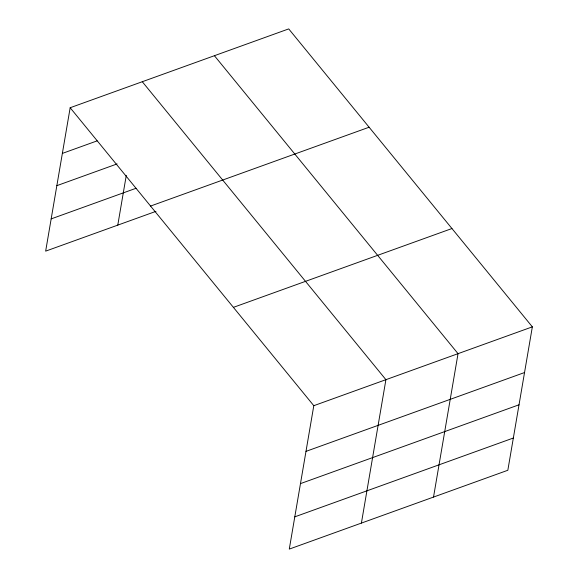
<?xml version="1.0" encoding="UTF-8"?>
<svg xmlns="http://www.w3.org/2000/svg" width="578" height="578" viewBox="0 0 578 578"><rect width="100%" height="100%" fill="white"/><g stroke="black" fill="none" stroke-linecap="round" stroke-linejoin="round"><path stroke-width="0.87" d="M70.169 107.732L313.796 405.691L289.282 549.1L507.831 470.268L532.345 326.859L288.718 28.9L70.169 107.732L45.655 251.141L155.959 211.353M117.782 225.124L126.279 175.387M361.402 523.083L385.916 379.681L142.289 81.715M433.522 497.073L458.036 353.664L214.409 55.705M62.366 153.408L97.147 140.866M56.854 185.661L117.096 163.928M51.167 218.889L136.018 188.284M150.569 206.057L369.111 127.225M233.396 307.366L451.945 228.534M313.796 405.691L532.345 326.859M305.986 451.375L524.535 372.543M300.473 483.62L519.022 404.795M294.794 516.848L513.343 438.023"/></g></svg>
